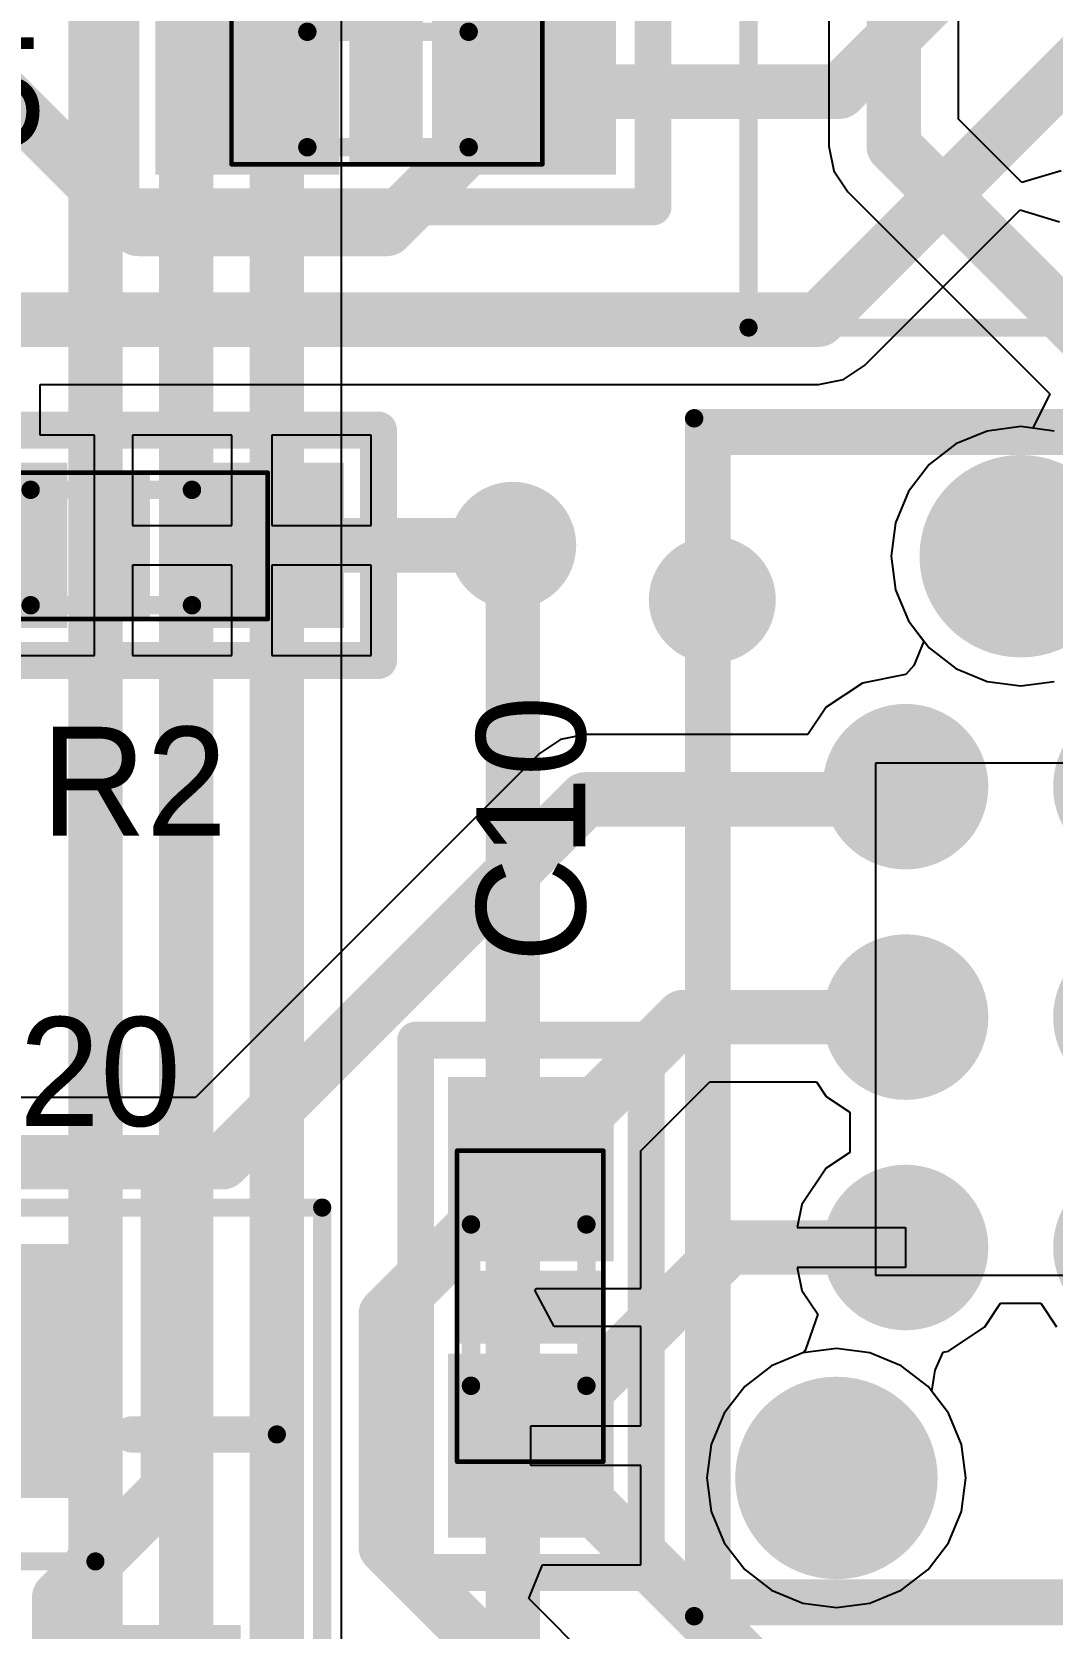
# Model space of a CAD drawing. Header units: millimetres. Extents: x 59 to 152, y 30 to 146.
# Drawn here: x 65.85 to 71.47, y 109.93 to 118.73 of the extents above; entities that cross this region are included whole.
import ezdxf

# ---------------------------------------------------------------- set-up
doc = ezdxf.new("R2010")
doc.units = ezdxf.units.MM
for name, color, linetype in [('BottomLayer', 5, 'Continuous'), ('BottomSolder', 6, 'Continuous'), ('Mechanical13', 56, 'Continuous'), ('Mechanical15', 56, 'Continuous'), ('Mechanical16', 56, 'Continuous'), ('Mechanical6', 56, 'Continuous'), ('Mechanical8', 56, 'Continuous'), ('MultiLayer', 9, 'Continuous'), ('PadHoleLayer', 156, 'Continuous'), ('TopLayer', 1, 'Continuous'), ('TopOverlay', 2, 'Continuous'), ('TopPaste', 8, 'Continuous'), ('TopSolder', 216, 'Continuous'), ('ViaHoleLayer', 16, 'Continuous')]:
    doc.layers.add(name, color=color, linetype=linetype)

# ---------------------------------------------------------------- blocks, each defined once
blk = doc.blocks.new('C0603_177')
at = {"layer": 'Mechanical16'}
for points, const_width in [([(-0.85000084, 0.4064), (0.8635999999999999, 0.4064)], 0.0254), ([(-0.85000084, -0.3999992), (-0.85000084, 0.4064)], 0.0254), ([(-0.43200066, 0.3302), (0.4572, 0.3302)], 0.1016), ([(0.8635999999999999, -0.3999992), (0.8635999999999999, 0.4064)], 0.0254), ([(-0.43200066, -0.30599888), (0.4572, -0.30599888)], 0.1016), ([(-0.85000084, -0.3999992), (0.8635999999999999, -0.3999992)], 0.0254)]:
    blk.add_lwpolyline(points, dxfattribs=dict(at, const_width=const_width))
for points, const_width in [([(-0.85635084, 0.4064, 1), (-0.8436508399999999, 0.4064, 1)], 0.0127), ([(-0.85635084, 0.4064, 1), (-0.8436508399999999, 0.4064, 1)], 0.0127), ([(-0.45740066, 0.3302, 1), (-0.40660066, 0.3302, 1)], 0.0508), ([(0.4318, 0.3302, 1), (0.4826, 0.3302, 1)], 0.0508), ([(0.85725, 0.4064, 1), (0.86995, 0.4064, 1)], 0.0127), ([(0.85725, 0.4064, 1), (0.86995, 0.4064, 1)], 0.0127), ([(-0.45740066, -0.30599888, 1), (-0.40660066, -0.30599888, 1)], 0.0508), ([(0.4318, -0.30599888, 1), (0.4826, -0.30599888, 1)], 0.0508), ([(-0.85635084, -0.3999992, 1), (-0.8436508399999999, -0.3999992, 1)], 0.0127), ([(-0.85635084, -0.3999992, 1), (-0.8436508399999999, -0.3999992, 1)], 0.0127), ([(0.85725, -0.3999992, 1), (0.86995, -0.3999992, 1)], 0.0127), ([(0.85725, -0.3999992, 1), (0.86995, -0.3999992, 1)], 0.0127)]:
    blk.add_lwpolyline(points, format="xyb", close=True, dxfattribs=dict(at, const_width=const_width))
for points in [[(-0.8381542799999999, -0.39999412), (-0.43175428, -0.39999412), (-0.8381542799999999, 0.40640508), (-0.43175428, 0.40640508)], [(0.43184572, -0.39999412), (0.83824572, -0.39999412), (0.43184572, 0.40640508), (0.83824572, 0.40640508)]]:
    blk.add_solid(points, dxfattribs=at)
at = {"layer": 'Mechanical6'}
blk.add_solid([(-0.19990054, -0.40010588), (0.20319746, -0.40010588), (-0.19990054, 0.40639492), (0.20319746, 0.40639492)], dxfattribs=at)
at = {"layer": 'TopLayer'}
for points in [[(-1.2192, -0.4064), (-0.3048, -0.4064), (-1.2192, 0.4064), (-0.3048, 0.4064)], [(0.3048, -0.4064), (1.2192, -0.4064), (0.3048, 0.4064), (1.2192, 0.4064)]]:
    blk.add_solid(points, dxfattribs=at)
at = {"layer": 'TopOverlay', "const_width": 0.2032}
for points in [[(-1.4605, 0.635), (1.4732, 0.635)], [(-1.4605, -0.635), (-1.4605, 0.635)], [(1.4732, -0.635), (1.4732, 0.635)], [(-1.4605, -0.635), (1.4732, -0.635)]]:
    blk.add_lwpolyline(points, dxfattribs=at)
at = {"layer": 'TopOverlay', "const_width": 0.1016}
for points in [[(-1.5113, 0.635, 1), (-1.4097, 0.635, 1)], [(-1.5113, 0.635, 1), (-1.4097, 0.635, 1)], [(1.4224, 0.635, 1), (1.524, 0.635, 1)], [(1.4224, 0.635, 1), (1.524, 0.635, 1)], [(-1.5113, -0.635, 1), (-1.4097, -0.635, 1)], [(-1.5113, -0.635, 1), (-1.4097, -0.635, 1)], [(1.4224, -0.635, 1), (1.524, -0.635, 1)], [(1.4224, -0.635, 1), (1.524, -0.635, 1)]]:
    blk.add_lwpolyline(points, format="xyb", close=True, dxfattribs=at)
at = {"layer": 'TopPaste'}
for points in [[(-1.2192, -0.4064), (-0.3048, -0.4064), (-1.2192, 0.4064), (-0.3048, 0.4064)], [(0.3048, -0.4064), (1.2192, -0.4064), (0.3048, 0.4064), (1.2192, 0.4064)]]:
    blk.add_solid(points, dxfattribs=at)
at = {"layer": 'TopSolder'}
for points in [[(-1.2691999, -0.4563999), (-0.2548001, -0.4563999), (-1.2691999, 0.4563999), (-0.2548001, 0.4563999)], [(0.2548001, -0.4563999), (1.2691999, -0.4563999), (0.2548001, 0.4563999), (1.2691999, 0.4563999)]]:
    blk.add_solid(points, dxfattribs=at)
blk = doc.blocks.new('C0603_182')
at = {"layer": 'Mechanical16'}
for points, const_width in [([(-0.85000084, 0.4064), (0.8635999999999999, 0.4064)], 0.0254), ([(-0.85000084, 0.4064), (-0.85000084, -0.3999992)], 0.0254), ([(-0.43200066, 0.3302), (0.4572, 0.3302)], 0.1016), ([(0.8635999999999999, 0.4064), (0.8635999999999999, -0.3999992)], 0.0254), ([(-0.43200066, -0.30599888), (0.4572, -0.30599888)], 0.1016), ([(-0.85000084, -0.3999992), (0.8635999999999999, -0.3999992)], 0.0254)]:
    blk.add_lwpolyline(points, dxfattribs=dict(at, const_width=const_width))
for points, const_width in [([(-0.85635084, 0.4064, 1), (-0.8436508399999999, 0.4064, 1)], 0.0127), ([(-0.85635084, 0.4064, 1), (-0.8436508399999999, 0.4064, 1)], 0.0127), ([(-0.45740066, 0.3302, 1), (-0.40660066, 0.3302, 1)], 0.0508), ([(0.4318, 0.3302, 1), (0.4826, 0.3302, 1)], 0.0508), ([(0.85725, 0.4064, 1), (0.86995, 0.4064, 1)], 0.0127), ([(0.85725, 0.4064, 1), (0.86995, 0.4064, 1)], 0.0127), ([(-0.45740066, -0.30599888, 1), (-0.40660066, -0.30599888, 1)], 0.0508), ([(0.4318, -0.30599888, 1), (0.4826, -0.30599888, 1)], 0.0508), ([(-0.85635084, -0.3999992, 1), (-0.8436508399999999, -0.3999992, 1)], 0.0127), ([(-0.85635084, -0.3999992, 1), (-0.8436508399999999, -0.3999992, 1)], 0.0127), ([(0.85725, -0.3999992, 1), (0.86995, -0.3999992, 1)], 0.0127), ([(0.85725, -0.3999992, 1), (0.86995, -0.3999992, 1)], 0.0127)]:
    blk.add_lwpolyline(points, format="xyb", close=True, dxfattribs=dict(at, const_width=const_width))
for points in [[(-0.8388248399999999, -0.39993316), (-0.43242484, -0.39993316), (-0.8388248399999999, 0.40646604), (-0.43242484, 0.40646604)], [(0.43117516, -0.39993316), (0.83757516, -0.39993316), (0.43117516, 0.40646604), (0.83757516, 0.40646604)]]:
    blk.add_solid(points, dxfattribs=at)
at = {"layer": 'Mechanical6'}
blk.add_solid([(-0.1998853, -0.40011604), (0.2032127, -0.40011604), (-0.1998853, 0.40638476), (0.2032127, 0.40638476)], dxfattribs=at)
at = {"layer": 'TopLayer'}
for points in [[(-1.2192, -0.4064), (-0.3048, -0.4064), (-1.2192, 0.4064), (-0.3048, 0.4064)], [(0.3048, -0.4064), (1.2192, -0.4064), (0.3048, 0.4064), (1.2192, 0.4064)]]:
    blk.add_solid(points, dxfattribs=at)
at = {"layer": 'TopOverlay', "const_width": 0.2032}
for points in [[(-1.4605, 0.635), (1.4732, 0.635)], [(-1.4605, 0.635), (-1.4605, -0.635)], [(1.4732, 0.635), (1.4732, -0.635)], [(-1.4605, -0.635), (1.4732, -0.635)]]:
    blk.add_lwpolyline(points, dxfattribs=at)
at = {"layer": 'TopOverlay', "const_width": 0.1016}
for points in [[(-1.5113, 0.635, 1), (-1.4097, 0.635, 1)], [(-1.5113, 0.635, 1), (-1.4097, 0.635, 1)], [(1.4224, 0.635, 1), (1.524, 0.635, 1)], [(1.4224, 0.635, 1), (1.524, 0.635, 1)], [(-1.5113, -0.635, 1), (-1.4097, -0.635, 1)], [(-1.5113, -0.635, 1), (-1.4097, -0.635, 1)], [(1.4224, -0.635, 1), (1.524, -0.635, 1)], [(1.4224, -0.635, 1), (1.524, -0.635, 1)]]:
    blk.add_lwpolyline(points, format="xyb", close=True, dxfattribs=at)
at = {"layer": 'TopPaste'}
for points in [[(-1.2192, -0.4064), (-0.3048, -0.4064), (-1.2192, 0.4064), (-0.3048, 0.4064)], [(0.3048, -0.4064), (1.2192, -0.4064), (0.3048, 0.4064), (1.2192, 0.4064)]]:
    blk.add_solid(points, dxfattribs=at)
at = {"layer": 'TopSolder'}
for points in [[(-1.2691999, -0.4563999), (-0.2548001, -0.4563999), (-1.2691999, 0.4563999), (-0.2548001, 0.4563999)], [(0.2548001, -0.4563999), (1.2691999, -0.4563999), (0.2548001, 0.4563999), (1.2691999, 0.4563999)]]:
    blk.add_solid(points, dxfattribs=at)
blk = doc.blocks.new('SOT23_N_229')
at = {"layer": 'Mechanical13', "const_width": 0.0999998}
for points in [[(-0.7000011399999999, 1.49999954), (-0.7000011399999999, -1.49999954)], [(-0.7000011399999999, 1.49999954), (0.6999985999999999, 1.49999954)], [(0.6999985999999999, 1.49999954), (0.6999985999999999, -1.49999954)], [(-0.7000011399999999, -1.49999954), (0.6999985999999999, -1.49999954)]]:
    blk.add_lwpolyline(points, dxfattribs=at)
at = {"layer": 'Mechanical13', "const_width": 0.0499999}
for points in [[(-0.72499982, 1.49999954, 1), (-0.67500246, 1.49999954, 1)], [(-0.72499982, 1.49999954, 1), (-0.67500246, 1.49999954, 1)], [(0.67499992, 1.49999954, 1), (0.72499728, 1.49999954, 1)], [(0.67499992, 1.49999954, 1), (0.72499728, 1.49999954, 1)], [(-0.72499982, -1.49999954, 1), (-0.67500246, -1.49999954, 1)], [(-0.72499982, -1.49999954, 1), (-0.67500246, -1.49999954, 1)], [(0.67499992, -1.49999954, 1), (0.72499728, -1.49999954, 1)], [(0.67499992, -1.49999954, 1), (0.72499728, -1.49999954, 1)]]:
    blk.add_lwpolyline(points, format="xyb", close=True, dxfattribs=at)
at = {"layer": 'Mechanical15', "const_width": 0.0999998}
for points in [[(-1.95000118, 1.75000158), (-1.95000118, -1.74999904)], [(-1.95000118, 1.75000158), (1.94999864, 1.75000158)], [(1.94999864, 1.75000158), (1.94999864, -1.74999904)], [(0, 0.50000154), (0, -0.499999)], [(-0.50000154, 0), (0.499999, 0)], [(-1.95000118, -1.74999904), (1.94999864, -1.74999904)]]:
    blk.add_lwpolyline(points, dxfattribs=at)
at = {"layer": 'Mechanical15', "const_width": 0.0499999}
for points in [[(-1.97499986, 1.75000158, 1), (-1.9250025, 1.75000158, 1)], [(-1.97499986, 1.75000158, 1), (-1.9250025, 1.75000158, 1)], [(1.92499996, 1.75000158, 1), (1.97499732, 1.75000158, 1)], [(1.92499996, 1.75000158, 1), (1.97499732, 1.75000158, 1)], [(-0.02499868, 0.50000154, 1), (0.02499868, 0.50000154, 1)], [(-0.52500022, 0, 1), (-0.47500286, 0, 1)], [(0.47500032, 0, 1), (0.52499768, 0, 1)], [(-0.02499868, -0.499999, 1), (0.02499868, -0.499999, 1)], [(-1.97499986, -1.74999904, 1), (-1.9250025, -1.74999904, 1)], [(-1.97499986, -1.74999904, 1), (-1.9250025, -1.74999904, 1)], [(1.92499996, -1.74999904, 1), (1.97499732, -1.74999904, 1)], [(1.92499996, -1.74999904, 1), (1.97499732, -1.74999904, 1)]]:
    blk.add_lwpolyline(points, format="xyb", close=True, dxfattribs=at)
at = {"layer": 'TopLayer'}
for points in [[(-0.40000174, 0.6500012399999999), (-0.40000174, 1.25000004), (-1.69999914, 0.6500012399999999), (-1.69999914, 1.25000004)], [(1.69999914, -0.2999994), (1.69999914, 0.2999994), (0.40000174, -0.2999994), (0.40000174, 0.2999994)], [(-0.40000174, -1.2499975), (-0.40000174, -0.6499986999999999), (-1.69999914, -1.2499975), (-1.69999914, -0.6499986999999999)]]:
    blk.add_solid(points, dxfattribs=at)
at = {"layer": 'TopOverlay'}
for points, const_width in [([(-0.9249994199999999, 1.80000148, 1), (-1.17500146, 1.80000148, 1)], 0.2499995), ([(-1.2375007, 1.80000148, 1), (-1.11250222, 1.80000148, 1)], 0.12499848), ([(-0.98749866, 1.80000148, 1), (-0.86250018, 1.80000148, 1)], 0.12499848), ([(-0.0499999, 1.49999954, 1), (0.0499999, 1.49999954, 1)], 0.0999998), ([(0.6499986999999999, 1.49999954, 1), (0.7499985, 1.49999954, 1)], 0.0999998), ([(0.6499986999999999, 1.49999954, 1), (0.7499985, 1.49999954, 1)], 0.0999998), ([(0.6499986999999999, 0.7000011399999999, 1), (0.7499985, 0.7000011399999999, 1)], 0.0999998), ([(0.6499986999999999, -0.6999985999999999, 1), (0.7499985, -0.6999985999999999, 1)], 0.0999998), ([(-0.0499999, -1.49999954, 1), (0.0499999, -1.49999954, 1)], 0.0999998), ([(0.6499986999999999, -1.49999954, 1), (0.7499985, -1.49999954, 1)], 0.0999998), ([(0.6499986999999999, -1.49999954, 1), (0.7499985, -1.49999954, 1)], 0.0999998)]:
    blk.add_lwpolyline(points, format="xyb", close=True, dxfattribs=dict(at, const_width=const_width))
at = {"layer": 'TopOverlay', "const_width": 0.1999996}
for points in [[(0, 1.49999954), (0.6999985999999999, 1.49999954)], [(0.6999985999999999, 1.49999954), (0.6999985999999999, 0.7000011399999999)], [(0.6999985999999999, -0.6999985999999999), (0.6999985999999999, -1.49999954)], [(0, -1.49999954), (0.6999985999999999, -1.49999954)]]:
    blk.add_lwpolyline(points, dxfattribs=at)
at = {"layer": 'TopPaste'}
for points in [[(-0.40000174, 0.6500012399999999), (-0.40000174, 1.25000004), (-1.69999914, 0.6500012399999999), (-1.69999914, 1.25000004)], [(1.69999914, -0.2999994), (1.69999914, 0.2999994), (0.40000174, -0.2999994), (0.40000174, 0.2999994)], [(-0.40000174, -1.2499975), (-0.40000174, -0.6499986999999999), (-1.69999914, -1.2499975), (-1.69999914, -0.6499986999999999)]]:
    blk.add_solid(points, dxfattribs=at)
at = {"layer": 'TopSolder'}
for points in [[(-0.35000184, 0.6000013399999999), (-0.35000184, 1.29999994), (-1.74999904, 0.6000013399999999), (-1.74999904, 1.29999994)], [(1.74999904, -0.3499993), (1.74999904, 0.3499993), (0.35000184, -0.3499993), (0.35000184, 0.3499993)], [(-0.35000184, -1.2999974), (-0.35000184, -0.5999987999999999), (-1.74999904, -1.2999974), (-1.74999904, -0.5999987999999999)]]:
    blk.add_solid(points, dxfattribs=at)
blk = doc.blocks.new('R0603_254')
at = {"layer": 'Mechanical16'}
for points, const_width in [([(-0.85000084, 0.4064), (-0.85000084, -0.3999992)], 0.0254), ([(0.8635999999999999, 0.4064), (-0.85000084, 0.4064)], 0.0254), ([(0.4572, 0.3302), (-0.43200066, 0.3302)], 0.1016), ([(0.8635999999999999, 0.4064), (0.8635999999999999, -0.3999992)], 0.0254), ([(0.4572, -0.30599888), (-0.43200066, -0.30599888)], 0.1016), ([(0.8635999999999999, -0.3999992), (-0.85000084, -0.3999992)], 0.0254)]:
    blk.add_lwpolyline(points, dxfattribs=dict(at, const_width=const_width))
for points, const_width in [([(-0.85635084, 0.4064, 1), (-0.8436508399999999, 0.4064, 1)], 0.0127), ([(-0.85635084, 0.4064, 1), (-0.8436508399999999, 0.4064, 1)], 0.0127), ([(-0.45740066, 0.3302, 1), (-0.40660066, 0.3302, 1)], 0.0508), ([(0.4318, 0.3302, 1), (0.4826, 0.3302, 1)], 0.0508), ([(0.85725, 0.4064, 1), (0.86995, 0.4064, 1)], 0.0127), ([(0.85725, 0.4064, 1), (0.86995, 0.4064, 1)], 0.0127), ([(-0.45740066, -0.30599888, 1), (-0.40660066, -0.30599888, 1)], 0.0508), ([(0.4318, -0.30599888, 1), (0.4826, -0.30599888, 1)], 0.0508), ([(-0.85635084, -0.3999992, 1), (-0.8436508399999999, -0.3999992, 1)], 0.0127), ([(-0.85635084, -0.3999992, 1), (-0.8436508399999999, -0.3999992, 1)], 0.0127), ([(0.85725, -0.3999992, 1), (0.86995, -0.3999992, 1)], 0.0127), ([(0.85725, -0.3999992, 1), (0.86995, -0.3999992, 1)], 0.0127)]:
    blk.add_lwpolyline(points, format="xyb", close=True, dxfattribs=dict(at, const_width=const_width))
for points in [[(-0.8369173, -0.39999666), (-0.4305173, -0.39999666), (-0.8369173, 0.40640254), (-0.4305173, 0.40640254)], [(0.4330827, -0.39999666), (0.8394826999999999, -0.39999666), (0.4330827, 0.40640254), (0.8394826999999999, 0.40640254)]]:
    blk.add_solid(points, dxfattribs=at)
at = {"layer": 'Mechanical6'}
blk.add_solid([(-0.19990308, -0.40010334), (0.20319492, -0.40010334), (-0.19990308, 0.40639746), (0.20319492, 0.40639746)], dxfattribs=at)
at = {"layer": 'TopLayer'}
for points in [[(-1.2192, -0.4064), (-0.3048, -0.4064), (-1.2192, 0.4064), (-0.3048, 0.4064)], [(0.3048, -0.4064), (1.2192, -0.4064), (0.3048, 0.4064), (1.2192, 0.4064)]]:
    blk.add_solid(points, dxfattribs=at)
at = {"layer": 'TopOverlay', "const_width": 0.2032}
for points in [[(-1.4605, 0.635), (-1.4605, -0.635)], [(1.4732, 0.635), (-1.4605, 0.635)], [(1.4732, 0.635), (1.4732, -0.635)], [(1.4732, -0.635), (-1.4605, -0.635)]]:
    blk.add_lwpolyline(points, dxfattribs=at)
at = {"layer": 'TopOverlay', "const_width": 0.1016}
for points in [[(-1.5113, 0.635, 1), (-1.4097, 0.635, 1)], [(-1.5113, 0.635, 1), (-1.4097, 0.635, 1)], [(1.4224, 0.635, 1), (1.524, 0.635, 1)], [(1.4224, 0.635, 1), (1.524, 0.635, 1)], [(-1.5113, -0.635, 1), (-1.4097, -0.635, 1)], [(-1.5113, -0.635, 1), (-1.4097, -0.635, 1)], [(1.4224, -0.635, 1), (1.524, -0.635, 1)], [(1.4224, -0.635, 1), (1.524, -0.635, 1)]]:
    blk.add_lwpolyline(points, format="xyb", close=True, dxfattribs=at)
at = {"layer": 'TopPaste'}
for points in [[(-1.2192, -0.4064), (-0.3048, -0.4064), (-1.2192, 0.4064), (-0.3048, 0.4064)], [(0.3048, -0.4064), (1.2192, -0.4064), (0.3048, 0.4064), (1.2192, 0.4064)]]:
    blk.add_solid(points, dxfattribs=at)
at = {"layer": 'TopSolder'}
for points in [[(-1.2691999, -0.4563999), (-0.2548001, -0.4563999), (-1.2691999, 0.4563999), (-0.2548001, 0.4563999)], [(0.2548001, -0.4563999), (1.2691999, -0.4563999), (0.2548001, 0.4563999), (1.2691999, 0.4563999)]]:
    blk.add_solid(points, dxfattribs=at)
blk = doc.blocks.new('LQFP64_N_306')
at = {"layer": 'Mechanical15', "const_width": 0.0999998}
for points in [[(6.70000184, 6.70000184), (-6.6999993, 6.70000184)], [(6.70000184, 6.70000184), (6.70000184, -6.6999993)]]:
    blk.add_lwpolyline(points, dxfattribs=at)
at = {"layer": 'Mechanical15', "const_width": 0.0499999}
blk.add_lwpolyline([(6.675003159999999, 6.70000184, 1), (6.72500052, 6.70000184, 1)], format="xyb", close=True, dxfattribs=at)
blk.add_lwpolyline([(6.675003159999999, 6.70000184, 1), (6.72500052, 6.70000184, 1)], format="xyb", close=True, dxfattribs=at)
blk = doc.blocks.new('TC2030_IDC_326')
at = {"layer": 'BottomLayer', "const_width": 0.508}
for points in [[(2.286, 1.016, 1), (2.794, 1.016, 1)], [(-2.794, 0, 1), (-2.286, 0, 1)], [(2.286, -1.016, 1), (2.794, -1.016, 1)]]:
    blk.add_lwpolyline(points, format="xyb", close=True, dxfattribs=at)
at = {"layer": 'BottomSolder', "const_width": 0.5579999}
for points in [[(2.26100132, 1.016, 1), (2.81899868, 1.016, 1)], [(-2.81899868, 0, 1), (-2.26100132, 0, 1)], [(2.26100132, -1.016, 1), (2.81899868, -1.016, 1)]]:
    blk.add_lwpolyline(points, format="xyb", close=True, dxfattribs=at)
at = {"layer": 'Mechanical16', "const_width": 0.1016}
for points in [[(-3.30000102, -1.79999894), (-3.30000102, 1.8034)], [(3.302, 1.8034), (-3.30000102, 1.8034)], [(3.302, -1.79999894), (3.302, 1.8034)], [(3.302, -1.79999894), (-3.30000102, -1.79999894)]]:
    blk.add_lwpolyline(points, dxfattribs=at)
at = {"layer": 'Mechanical16', "const_width": 0.0508}
for points in [[(-3.32540102, 1.8034, 1), (-3.27460102, 1.8034, 1)], [(-3.32540102, 1.8034, 1), (-3.27460102, 1.8034, 1)], [(3.2766, 1.8034, 1), (3.3274, 1.8034, 1)], [(3.2766, 1.8034, 1), (3.3274, 1.8034, 1)], [(-3.32540102, -1.79999894, 1), (-3.27460102, -1.79999894, 1)], [(-3.32540102, -1.79999894, 1), (-3.27460102, -1.79999894, 1)], [(3.2766, -1.79999894, 1), (3.3274, -1.79999894, 1)], [(3.2766, -1.79999894, 1), (3.3274, -1.79999894, 1)]]:
    blk.add_lwpolyline(points, format="xyb", close=True, dxfattribs=at)
at = {"layer": 'Mechanical8'}
for p, q in [((1.4224, 0.8128), (-1.39999974, 0.8128)), ((-1.39999974, 0.8128), (-1.39999974, -0.80000094)), ((1.4224, -0.80000094), (1.4224, 0.8128)), ((-1.39999974, -0.80000094), (1.4224, -0.80000094))]:
    blk.add_line(p, q, dxfattribs=at)
at = {"layer": 'MultiLayer', "const_width": 0.508}
for points in [[(2.286, 1.016, 1), (2.794, 1.016, 1)], [(-2.794, 0, 1), (-2.286, 0, 1)], [(2.286, -1.016, 1), (2.794, -1.016, 1)]]:
    blk.add_lwpolyline(points, format="xyb", close=True, dxfattribs=at)
at = {"layer": 'PadHoleLayer', "const_width": 0.508}
for points in [[(2.286, 1.016, 1), (2.794, 1.016, 1)], [(-2.794, 0, 1), (-2.286, 0, 1)], [(2.286, -1.016, 1), (2.794, -1.016, 1)]]:
    blk.add_lwpolyline(points, format="xyb", close=True, dxfattribs=at)
at = {"layer": 'TopLayer'}
for points, const_width in [([(2.286, 1.016, 1), (2.794, 1.016, 1)], 0.508), ([(-1.4732, 0.635, 1), (-1.0668, 0.635, 1)], 0.4064), ([(-0.2032, 0.635, 1), (0.2032, 0.635, 1)], 0.4064), ([(1.0668, 0.635, 1), (1.4732, 0.635, 1)], 0.4064), ([(-2.794, 0, 1), (-2.286, 0, 1)], 0.508), ([(-1.4732, -0.635, 1), (-1.0668, -0.635, 1)], 0.4064), ([(-0.2032, -0.635, 1), (0.2032, -0.635, 1)], 0.4064), ([(1.0668, -0.635, 1), (1.4732, -0.635, 1)], 0.4064), ([(2.286, -1.016, 1), (2.794, -1.016, 1)], 0.508)]:
    blk.add_lwpolyline(points, format="xyb", close=True, dxfattribs=dict(at, const_width=const_width))
at = {"layer": 'TopOverlay', "const_width": 0.2032}
for points in [[(-3.20000122, -1.69999914), (-3.20000122, 1.7018)], [(3.2004, 1.7018), (-3.20000122, 1.7018)], [(3.2004, -1.69999914), (3.2004, 1.7018)], [(3.2004, -1.69999914), (-3.20000122, -1.69999914)]]:
    blk.add_lwpolyline(points, dxfattribs=at)
at = {"layer": 'TopOverlay', "const_width": 0.1016}
for points in [[(-3.25080122, 1.7018, 1), (-3.14920122, 1.7018, 1)], [(-3.25080122, 1.7018, 1), (-3.14920122, 1.7018, 1)], [(3.1496, 1.7018, 1), (3.2512, 1.7018, 1)], [(3.1496, 1.7018, 1), (3.2512, 1.7018, 1)], [(-3.25080122, -1.69999914, 1), (-3.14920122, -1.69999914, 1)], [(-3.25080122, -1.69999914, 1), (-3.14920122, -1.69999914, 1)], [(3.1496, -1.69999914, 1), (3.2512, -1.69999914, 1)], [(3.1496, -1.69999914, 1), (3.2512, -1.69999914, 1)]]:
    blk.add_lwpolyline(points, format="xyb", close=True, dxfattribs=at)
at = {"layer": 'TopPaste', "const_width": 0.4064}
for points in [[(-1.4732, 0.635, 1), (-1.0668, 0.635, 1)], [(-0.2032, 0.635, 1), (0.2032, 0.635, 1)], [(1.0668, 0.635, 1), (1.4732, 0.635, 1)], [(-1.4732, -0.635, 1), (-1.0668, -0.635, 1)], [(-0.2032, -0.635, 1), (0.2032, -0.635, 1)], [(1.0668, -0.635, 1), (1.4732, -0.635, 1)]]:
    blk.add_lwpolyline(points, format="xyb", close=True, dxfattribs=at)
at = {"layer": 'TopSolder'}
for points, const_width in [([(2.26100132, 1.016, 1), (2.81899868, 1.016, 1)], 0.5579999), ([(-1.49819868, 0.635, 1), (-1.04180132, 0.635, 1)], 0.4563999), ([(-0.22819868, 0.635, 1), (0.22819868, 0.635, 1)], 0.4563999), ([(1.04180132, 0.635, 1), (1.49819868, 0.635, 1)], 0.4563999), ([(-2.81899868, 0, 1), (-2.26100132, 0, 1)], 0.5579999), ([(-1.49819868, -0.635, 1), (-1.04180132, -0.635, 1)], 0.4563999), ([(-0.22819868, -0.635, 1), (0.22819868, -0.635, 1)], 0.4563999), ([(1.04180132, -0.635, 1), (1.49819868, -0.635, 1)], 0.4563999), ([(2.26100132, -1.016, 1), (2.81899868, -1.016, 1)], 0.5579999)]:
    blk.add_lwpolyline(points, format="xyb", close=True, dxfattribs=dict(at, const_width=const_width))

msp = doc.modelspace()

# ---------------------------------------------------------------- linework, layer by layer
at = {"layer": 'BottomLayer'}
for p, q in [((70.95685834, 118.24781532), (70.95685834, 123.21666746)), ((70.24314374, 122.94874318), (70.24314374, 118.10000002)), ((67.55685244, 100.37623816), (67.55685244, 120.52376454)), ((71.305928, 117.89874566), (70.95685834, 118.24781532)), ((70.24314374, 118.10000002), (70.27030904, 117.96343692)), ((70.27030904, 117.96343692), (70.34766474, 117.84766372)), ((71.52294051999999, 117.96457738), (71.305928, 117.89874566)), ((70.34766474, 117.84766372), (71.46064194, 116.73468652)), ((71.46064194, 116.73468652), (71.36722582, 116.54526094)), ((71.115174, 116.5297771), (70.94294676, 116.45843866)), ((71.29999964, 116.5541103), (71.115174, 116.5297771)), ((71.36722582, 116.54526094), (71.29999964, 116.5541103)), ((70.94294676, 116.45843866), (70.79504763999999, 116.344954)), ((70.79504763999999, 116.344954), (70.68156298, 116.19705488)), ((70.68156298, 116.19705488), (70.61022453999999, 116.02482764)), ((70.61022453999999, 116.02482764), (70.58589133999999, 115.840002)), ((70.58589133999999, 115.840002), (70.61022453999999, 115.65517636)), ((70.61022453999999, 115.65517636), (70.68156298, 115.48294912)), ((70.68156298, 115.48294912), (70.79504763999999, 115.33505)), ((70.79504763999999, 115.33505), (70.94294676, 115.22156534)), ((70.94294676, 115.22156534), (71.115174, 115.1502269)), ((71.115174, 115.1502269), (71.29999964, 115.1258937)), ((71.29999964, 115.1258937), (71.48482528, 115.1502269)), ((70.28399963999999, 111.4741103), (70.09917399999999, 111.4497771)), ((70.46882527999999, 111.4497771), (70.28399963999999, 111.4741103)), ((69.92694675999999, 111.37843866), (69.77904764, 111.264954)), ((70.09917399999999, 111.4497771), (69.92694675999999, 111.37843866)), ((70.64105252, 111.37843866), (70.46882527999999, 111.4497771)), ((70.78895164, 111.264954), (70.64105252, 111.37843866)), ((69.77904764, 111.264954), (69.66556297999999, 111.11705488)), ((70.90243629999999, 111.11705488), (70.78895164, 111.264954)), ((69.66556297999999, 111.11705488), (69.59422454, 110.94482764)), ((70.97377474, 110.94482764), (70.90243629999999, 111.11705488)), ((69.59422454, 110.94482764), (69.56989134, 110.760002)), ((70.99810794, 110.760002), (70.97377474, 110.94482764)), ((69.56989134, 110.760002), (69.59422454, 110.57517636)), ((70.97377474, 110.57517636), (70.99810794, 110.760002)), ((69.59422454, 110.57517636), (69.66556297999999, 110.40294912)), ((70.90243629999999, 110.40294912), (70.97377474, 110.57517636)), ((69.66556297999999, 110.40294912), (69.77904764, 110.25505)), ((70.78895164, 110.25505), (70.90243629999999, 110.40294912)), ((69.77904764, 110.25505), (69.92694675999999, 110.14156534)), ((70.64105252, 110.14156534), (70.78895164, 110.25505)), ((69.92694675999999, 110.14156534), (70.09917399999999, 110.0702269)), ((70.46882527999999, 110.0702269), (70.64105252, 110.14156534)), ((70.09917399999999, 110.0702269), (70.28399963999999, 110.0458937)), ((70.28399963999999, 110.0458937), (70.46882527999999, 110.0702269))]:
    msp.add_line(p, q, dxfattribs=at)
at = {"layer": 'BottomLayer', "const_width": 0.2999994}
for points in [[(70.60000104, 118.10000002), (70.60000104, 123.36448276)], [(66.19999714, 99.8142149), (66.19999714, 121.0857878)], [(66.69999614, 100.02131888), (66.69999614, 120.87868382)], [(67.19999514, 100.22842286), (67.19999514, 120.67157984)], [(70.60000104, 118.10000002), (75.14999956, 113.5500015)], [(68.50000016, 109.49999944), (68.50000016, 115.89999934)]]:
    msp.add_lwpolyline(points, dxfattribs=at)
at = {"layer": 'BottomLayer'}
for points, const_width in [([(70.52500246, 118.10000002, 1), (70.67499962, 118.10000002, 1)], 0.1499997), ([(70.52500246, 118.10000002, 1), (70.67499962, 118.10000002, 1)], 0.1499997), ([(68.35000045999999, 115.89999934, 1), (68.64999986, 115.89999934, 1)], 0.2999994), ([(68.42500158, 115.89999934, 1), (68.57499874, 115.89999934, 1)], 0.1499997), ([(69.4500008, 115.59999994, 1), (69.7500002, 115.59999994, 1)], 0.2999994)]:
    msp.add_lwpolyline(points, format="xyb", close=True, dxfattribs=dict(at, const_width=const_width))
at = {"layer": 'BottomSolder', "const_width": 0.3499993}
for points in [[(68.32500178, 115.89999934, 1), (68.67499853999999, 115.89999934, 1)], [(69.42500212, 115.59999994, 1), (69.77499888, 115.59999994, 1)]]:
    msp.add_lwpolyline(points, format="xyb", close=True, dxfattribs=at)
at = {"layer": 'MultiLayer', "const_width": 0.2999994}
for points in [[(68.35000045999999, 115.89999934, 1), (68.64999986, 115.89999934, 1)], [(69.4500008, 115.59999994, 1), (69.7500002, 115.59999994, 1)]]:
    msp.add_lwpolyline(points, format="xyb", close=True, dxfattribs=at)
at = {"layer": 'TopLayer'}
for p, q in [((70.43857387999999, 116.89126482), (71.29641061999999, 117.74910156)), ((71.29641061999999, 117.74910156), (71.51342314, 117.68327238)), ((70.32280068, 116.81390912), (70.43857387999999, 116.89126482)), ((65.89485678, 116.50639894), (65.89485678, 116.78674382)), ((65.89485678, 116.78674382), (70.18623758, 116.78674382)), ((70.18623758, 116.78674382), (70.32280068, 116.81390912)), ((66.19519908, 116.50639894), (65.89485678, 116.50639894)), ((66.19519908, 115.29359974), (66.19519908, 116.50639894)), ((66.9519997, 116.50639894), (66.40479988, 116.50639894)), ((66.40479988, 116.50639894), (66.40479988, 116.00999404)), ((66.9519997, 116.00999404), (66.9519997, 116.50639894)), ((67.71919908, 116.50639894), (67.17199925999999, 116.50639894)), ((67.17199925999999, 116.50639894), (67.17199925999999, 116.00999404)), ((67.71919908, 116.00999404), (67.71919908, 116.50639894)), ((71.115174, 116.5297771), (70.94294676, 116.45843866)), ((71.29999964, 116.5541103), (71.115174, 116.5297771)), ((71.48482528, 116.5297771), (71.29999964, 116.5541103)), ((70.94294676, 116.45843866), (70.79504763999999, 116.344954)), ((70.79504763999999, 116.344954), (70.68156298, 116.19705488)), ((70.68156298, 116.19705488), (70.61022453999999, 116.02482764)), ((66.40479988, 116.00999404), (66.9519997, 116.00999404)), ((67.17199925999999, 116.00999404), (67.71919908, 116.00999404)), ((70.61022453999999, 116.02482764), (70.58589133999999, 115.840002)), ((66.9519997, 115.78999448), (66.40479988, 115.78999448)), ((66.40479988, 115.78999448), (66.40479988, 115.29359974)), ((66.9519997, 115.29359974), (66.9519997, 115.78999448)), ((67.71919908, 115.78999448), (67.17199925999999, 115.78999448)), ((67.17199925999999, 115.78999448), (67.17199925999999, 115.29359974)), ((67.71919908, 115.29359974), (67.71919908, 115.78999448)), ((70.58589133999999, 115.840002), (70.61022453999999, 115.65517636)), ((70.61022453999999, 115.65517636), (70.68156298, 115.48294912)), ((70.68156298, 115.48294912), (70.76672156, 115.37196636)), ((70.76672156, 115.37196636), (70.71023704, 115.23792802)), ((64.88079988, 115.29359974), (66.19519908, 115.29359974)), ((66.40479988, 115.29359974), (66.9519997, 115.29359974)), ((67.17199925999999, 115.29359974), (67.71919908, 115.29359974)), ((70.66499963999999, 115.18828118), (70.42839355999999, 115.14121752)), ((70.66660746, 115.18796114), (70.66499963999999, 115.18828118)), ((70.71023704, 115.23792802), (70.66660746, 115.18796114)), ((70.42839355999999, 115.14121752), (70.22780976, 115.00719188)), ((70.22780976, 115.00719188), (70.12736038, 114.8568569)), ((68.76343625999999, 114.8296916), (68.64766306, 114.7523359)), ((68.89999936, 114.8568569), (68.76343625999999, 114.8296916)), ((70.12736038, 114.8568569), (68.89999936, 114.8568569)), ((68.64766306, 114.7523359), (66.75218552, 112.85685836)), ((69.20639956, 112.56372712), (69.58581714, 112.9431447)), ((69.58581714, 112.9431447), (70.17413447999999, 112.9431447)), ((70.17413447999999, 112.9431447), (70.22780976, 112.86281212)), ((66.75218552, 112.85685836), (63.56999986, 112.85685836)), ((70.22780976, 112.86281212), (70.35755804, 112.77611684)), ((70.35755804, 112.77611684), (70.3582413, 112.77443028)), ((70.3582413, 112.77443028), (70.3582413, 112.55557372)), ((69.20639956, 111.80480052), (69.20639956, 112.56372712)), ((70.35755804, 112.55388716), (70.22780976, 112.46719188)), ((70.3582413, 112.55557372), (70.35755804, 112.55388716)), ((70.22780976, 112.46719188), (70.09378412, 112.26660808)), ((70.09378412, 112.26660808), (70.06860001999999, 112.14000178)), ((70.06860001999999, 112.14000178), (70.66499963999999, 112.14000178)), ((70.66499963999999, 112.14000178), (70.66499963999999, 111.92000222)), ((70.66499963999999, 111.92000222), (70.06860001999999, 111.92000222)), ((70.06860001999999, 111.92000222), (70.09378412, 111.79339592)), ((68.6224307, 111.79519932), (68.62884674, 111.80480052)), ((68.72933422, 111.59519972), (68.6224307, 111.79519932)), ((68.62884674, 111.80480052), (69.20639956, 111.80480052)), ((70.09378412, 111.79339592), (70.18136332, 111.6623243)), ((71.10218952, 111.59281212), (71.1888848, 111.7225604)), ((71.1888848, 111.7225604), (71.19057135999999, 111.72324366)), ((71.19057135999999, 111.72324366), (71.40942792, 111.72324366)), ((71.40942792, 111.72324366), (71.41111448, 111.7225604)), ((71.41111448, 111.7225604), (71.49780976, 111.59281212)), ((70.18136332, 111.6623243), (70.11140918, 111.46174558)), ((69.20639956, 111.59519972), (68.72933422, 111.59519972)), ((69.20639956, 111.04799482), (69.20639956, 111.59519972)), ((70.90160571999999, 111.45878648), (71.10218952, 111.59281212)), ((70.11140918, 111.46174558), (70.10099264, 111.45001586)), ((70.87244144, 111.45298512), (70.90160571999999, 111.45878648)), ((69.92694675999999, 111.37843866), (69.77904764, 111.264954)), ((70.09917399999999, 111.4497771), (69.92694675999999, 111.37843866)), ((70.10099264, 111.45001586), (70.09917399999999, 111.4497771)), ((70.82871534, 111.35450424), (70.87244144, 111.45298512)), ((70.81058482, 111.23676254), (70.82871534, 111.35450424)), ((69.77904764, 111.264954), (69.66556297999999, 111.11705488)), ((70.90243629999999, 111.11705488), (70.81058482, 111.23676254)), ((69.66556297999999, 111.11705488), (69.59422454, 110.94482764)), ((70.97377474, 110.94482764), (70.90243629999999, 111.11705488)), ((68.59999488, 110.82799526), (68.59999488, 111.04799482)), ((68.59999488, 111.04799482), (69.20639956, 111.04799482)), ((69.59422454, 110.94482764), (69.56989134, 110.760002)), ((70.99810794, 110.760002), (70.97377474, 110.94482764)), ((69.20639956, 110.82799526), (68.59999488, 110.82799526)), ((69.20639956, 110.28080052), (69.20639956, 110.82799526)), ((69.56989134, 110.760002), (69.59422454, 110.57517636)), ((70.97377474, 110.57517636), (70.99810794, 110.760002)), ((69.59422454, 110.57517636), (69.66556297999999, 110.40294912)), ((70.90243629999999, 110.40294912), (70.97377474, 110.57517636)), ((69.66556297999999, 110.40294912), (69.77904764, 110.25505)), ((70.78895164, 110.25505), (70.90243629999999, 110.40294912)), ((68.5880772, 110.09602314), (68.66461248, 110.28080052)), ((68.66461248, 110.28080052), (69.20639956, 110.28080052)), ((69.77904764, 110.25505), (69.92694675999999, 110.14156534)), ((70.64105252, 110.14156534), (70.78895164, 110.25505)), ((69.92694675999999, 110.14156534), (70.09917399999999, 110.0702269)), ((70.46882527999999, 110.0702269), (70.64105252, 110.14156534)), ((69.4272424, 109.25685794), (68.5880772, 110.09602314)), ((70.09917399999999, 110.0702269), (70.28399963999999, 110.0458937)), ((70.28399963999999, 110.0458937), (70.46882527999999, 110.0702269))]:
    msp.add_line(p, q, dxfattribs=at)
at = {"layer": 'TopLayer', "const_width": 0.2999994}
for points in [[(70.18623758, 117.14360112), (72.84263562, 119.79999916)], [(67.03799902, 118.39999942), (67.83799995999999, 119.20000036)], [(70.30000163999999, 118.39999942), (70.94973872, 119.0497365)], [(65.67942667999999, 118.39999942), (66.43582597999999, 117.64360012)], [(67.80559971999999, 117.64360012), (68.56199902, 118.39999942)], [(68.56199902, 118.39999942), (70.30000163999999, 118.39999942)], [(66.43582597999999, 117.64360012), (67.80559971999999, 117.64360012)], [(65.60000088, 117.14360112), (70.18623758, 117.14360112)], [(67.06199948, 115.89999934), (68.50000016, 115.89999934)], [(70.59499724, 114.4999996), (70.66499963999999, 114.570002)], [(66.90000082, 112.50000106), (68.89999936, 114.4999996)], [(68.89999936, 114.4999996), (70.59499724, 114.4999996)], [(68.59999995999999, 112.46200012), (69.43800184, 113.300002)], [(69.43800184, 113.300002), (70.66499963999999, 113.300002)], [(62.08860074, 112.50000106), (66.59999888, 112.50000106)], [(66.59999888, 112.50000106), (66.90000082, 112.50000106)], [(66.59999888, 110.69999958), (66.59999888, 112.50000106)], [(67.79999902, 111.66199918), (68.59999995999999, 112.46200012)], [(68.59999995999999, 110.93800012), (69.69200184, 112.030002)], [(69.69200184, 112.030002), (70.66499963999999, 112.030002)], [(67.79999902, 110.37942872), (67.79999902, 111.66199918)], [(61.77400142, 111.35000082), (65.70000068, 111.35000082)], [(68.59999995999999, 110.93800012), (69.93800084, 109.59999924)], [(66.00000007999999, 110.10000078), (66.59999888, 110.69999958)], [(67.79999902, 110.37942872), (69.27942709999999, 108.90000064)], [(66.00000007999999, 108.45502566), (66.00000007999999, 110.10000078)]]:
    msp.add_lwpolyline(points, dxfattribs=at)
at = {"layer": 'TopLayer'}
for points, const_width in [([(66.96300044, 118.39999942, 1), (67.1129976, 118.39999942, 1)], 0.1499997), ([(68.48700044, 118.39999942, 1), (68.6369976, 118.39999942, 1)], 0.1499997), ([(68.48700044, 118.39999942, 1), (68.6369976, 118.39999942, 1)], 0.1499997), ([(70.22500305999999, 118.39999942, 1), (70.37500021999999, 118.39999942, 1)], 0.1499997), ([(70.22500305999999, 118.39999942, 1), (70.37500021999999, 118.39999942, 1)], 0.1499997), ([(66.36082739999999, 117.64360012, 1), (66.51082456, 117.64360012, 1)], 0.1499997), ([(66.36082739999999, 117.64360012, 1), (66.51082456, 117.64360012, 1)], 0.1499997), ([(67.73060113999999, 117.64360012, 1), (67.8805983, 117.64360012, 1)], 0.1499997), ([(67.73060113999999, 117.64360012, 1), (67.8805983, 117.64360012, 1)], 0.1499997), ([(70.111239, 117.14360112, 1), (70.26123616, 117.14360112, 1)], 0.1499997), ([(70.111239, 117.14360112, 1), (70.26123616, 117.14360112, 1)], 0.1499997), ([(68.35000045999999, 115.89999934, 1), (68.64999986, 115.89999934, 1)], 0.2999994), ([(66.9870009, 115.89999934, 1), (67.13699806, 115.89999934, 1)], 0.1499997), ([(68.42500158, 115.89999934, 1), (68.57499874, 115.89999934, 1)], 0.1499997), ([(69.4500008, 115.59999994, 1), (69.7500002, 115.59999994, 1)], 0.2999994), ([(70.59000105999999, 114.570002, 1), (70.73999821999999, 114.570002, 1)], 0.1499997), ([(68.82500078, 114.4999996, 1), (68.97499794, 114.4999996, 1)], 0.1499997), ([(68.82500078, 114.4999996, 1), (68.97499794, 114.4999996, 1)], 0.1499997), ([(70.51999866, 114.4999996, 1), (70.66999582, 114.4999996, 1)], 0.1499997), ([(70.51999866, 114.4999996, 1), (70.66999582, 114.4999996, 1)], 0.1499997), ([(69.36300326, 113.300002, 1), (69.51300042, 113.300002, 1)], 0.1499997), ([(69.36300326, 113.300002, 1), (69.51300042, 113.300002, 1)], 0.1499997), ([(70.59000105999999, 113.300002, 1), (70.73999821999999, 113.300002, 1)], 0.1499997), ([(66.5250003, 112.50000106, 1), (66.67499746, 112.50000106, 1)], 0.1499997), ([(66.5250003, 112.50000106, 1), (66.67499746, 112.50000106, 1)], 0.1499997), ([(66.5250003, 112.50000106, 1), (66.67499746, 112.50000106, 1)], 0.1499997), ([(66.82500223999999, 112.50000106, 1), (66.9749994, 112.50000106, 1)], 0.1499997), ([(66.82500223999999, 112.50000106, 1), (66.9749994, 112.50000106, 1)], 0.1499997), ([(68.52500137999999, 112.46200012, 1), (68.67499853999999, 112.46200012, 1)], 0.1499997), ([(68.52500137999999, 112.46200012, 1), (68.67499853999999, 112.46200012, 1)], 0.1499997), ([(69.61700325999999, 112.030002, 1), (69.76700042, 112.030002, 1)], 0.1499997), ([(69.61700325999999, 112.030002, 1), (69.76700042, 112.030002, 1)], 0.1499997), ([(70.59000105999999, 112.030002, 1), (70.73999821999999, 112.030002, 1)], 0.1499997), ([(67.72500044, 111.66199918, 1), (67.8749976, 111.66199918, 1)], 0.1499997), ([(67.72500044, 111.66199918, 1), (67.8749976, 111.66199918, 1)], 0.1499997), ([(68.52500137999999, 110.93800012, 1), (68.67499853999999, 110.93800012, 1)], 0.1499997), ([(68.52500137999999, 110.93800012, 1), (68.67499853999999, 110.93800012, 1)], 0.1499997), ([(66.5250003, 110.69999958, 1), (66.67499746, 110.69999958, 1)], 0.1499997), ([(66.5250003, 110.69999958, 1), (66.67499746, 110.69999958, 1)], 0.1499997), ([(67.72500044, 110.37942872, 1), (67.8749976, 110.37942872, 1)], 0.1499997), ([(67.72500044, 110.37942872, 1), (67.8749976, 110.37942872, 1)], 0.1499997), ([(65.9250015, 110.10000078, 1), (66.07499865999999, 110.10000078, 1)], 0.1499997), ([(65.9250015, 110.10000078, 1), (66.07499865999999, 110.10000078, 1)], 0.1499997)]:
    msp.add_lwpolyline(points, format="xyb", close=True, dxfattribs=dict(at, const_width=const_width))
at = {"layer": 'TopSolder', "const_width": 0.3499993}
for points in [[(68.32500178, 115.89999934, 1), (68.67499853999999, 115.89999934, 1)], [(69.42500212, 115.59999994, 1), (69.77499888, 115.59999994, 1)]]:
    msp.add_lwpolyline(points, format="xyb", close=True, dxfattribs=at)
at = {"layer": 'ViaHoleLayer', "const_width": 0.1499997}
for points in [[(68.42500158, 115.89999934, 1), (68.57499874, 115.89999934, 1)], [(69.52500192, 115.59999994, 1), (69.67499907999999, 115.59999994, 1)]]:
    msp.add_lwpolyline(points, format="xyb", close=True, dxfattribs=at)

# ---------------------------------------------------------------- block references
for name, p, rotation in [('LQFP64_N_306', (76.49974032, 123.80000132), 180), ('C0603_177', (67.79999902, 118.39999942), 360), ('TC2030_IDC_326', (71.29999964, 113.300002), 270), ('R0603_254', (66.29999948, 115.89999934), 180), ('C0603_182', (68.59999995999999, 111.70000012), 90), ('SOT23_N_229', (65.70000068, 110.30000038), 90)]:
    msp.add_blockref(name, p, dxfattribs=dict(rotation=rotation))

# ---------------------------------------------------------------- texts
at = {"layer": 'TopOverlay'}
for s, p in [('C5', (64.89999974, 118.10000002)), ('R2', (65.90000028, 114.3)), ('D20', (65.20000168, 112.70000066))]:
    msp.add_text(s, height=0.5999987999999999, dxfattribs=at).set_placement(p)
msp.add_text('C10', height=0.5999987999999999, rotation=90, dxfattribs=at).set_placement((68.89999936, 113.59999886))

doc.saveas('drawing.dxf')
